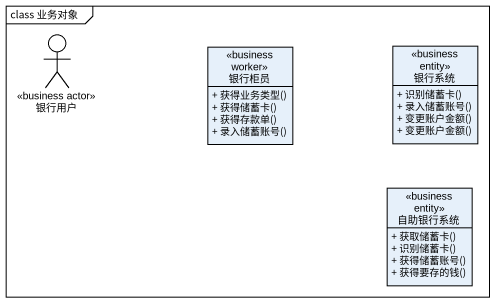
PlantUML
@startuml
mainframe class 业务对象
allowmixing
hide circle
hide empty members
skinparam classAttributeIconSize 0
actor 银行用户 <<business actor>>
class 银行柜员 <<business worker>> {
  + 获得业务类型()
  + 获得储蓄卡()
  + 获得存款单()
  + 录入储蓄账号()
}
class 银行系统 <<business entity>> {
  + 识别储蓄卡()
  + 录入储蓄账号()
  + 变更账户金额()
  + 变更账户金额()
}
class 自助银行系统 <<business entity>> {
  + 获取储蓄卡()
  + 识别储蓄卡()
  + 获得储蓄账号()
  + 获得要存的钱()
}
@enduml
